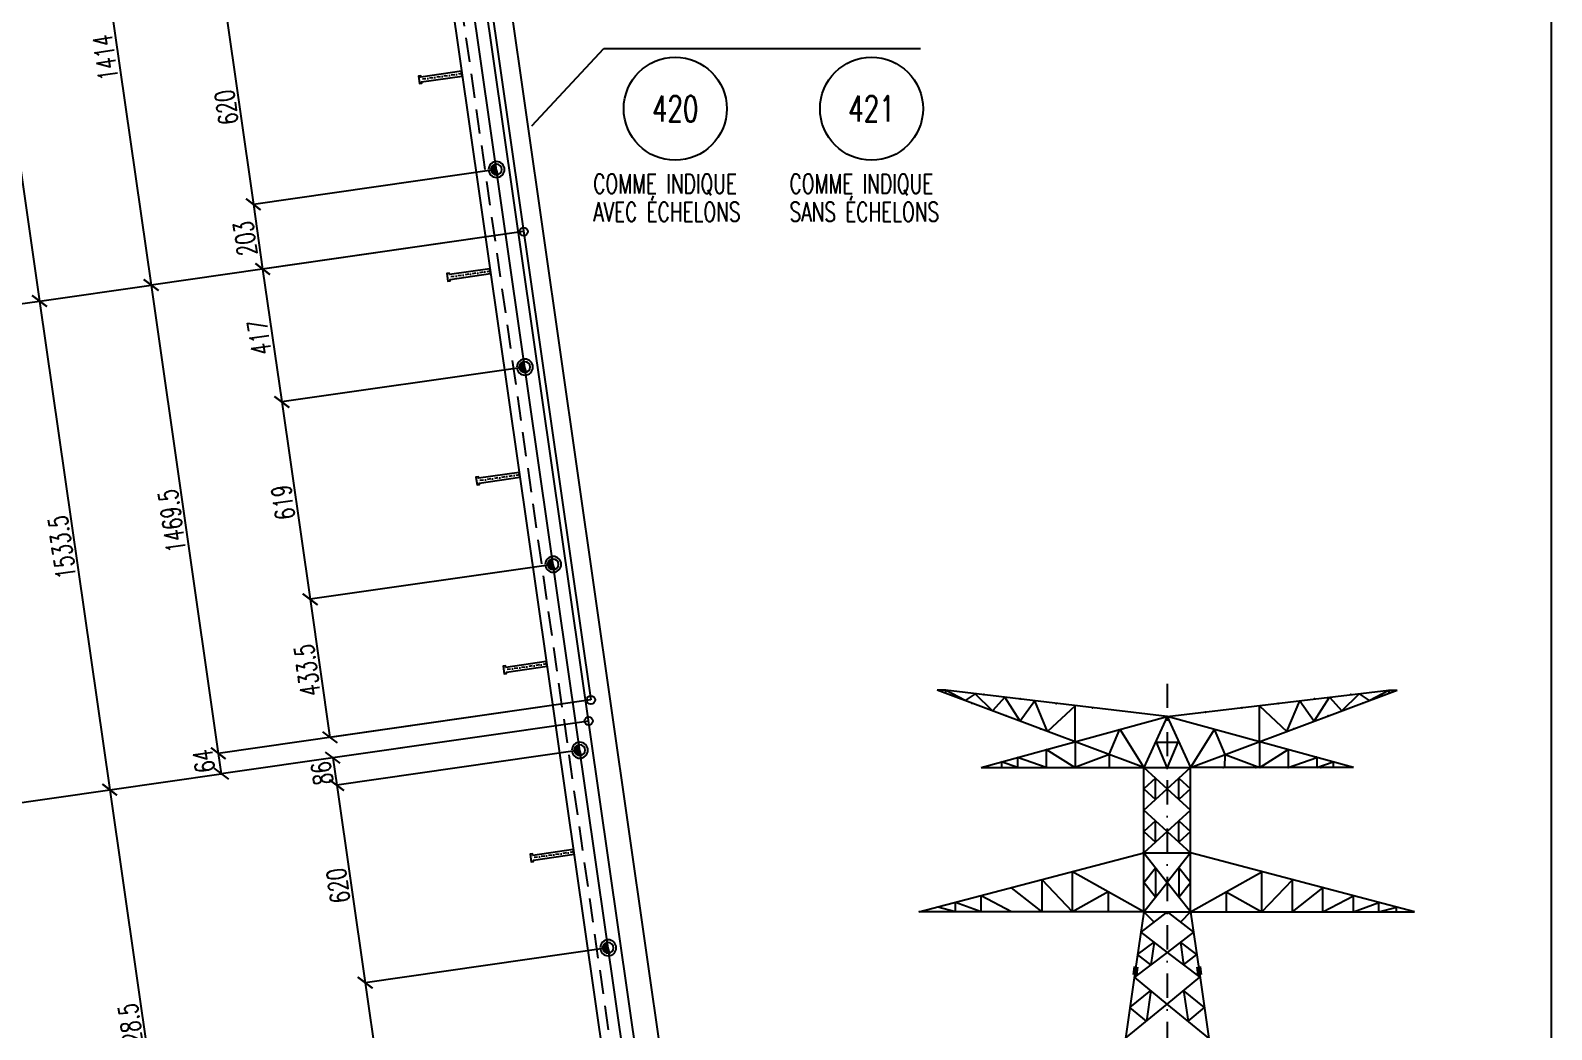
# Model space of a CAD drawing. Extents: x 142141 to 158361, y -163675 to -152195.
# Drawn here: x 153636 to 158361, y -157973 to -154869 of the extents above; entities that cross this region are included whole.
import ezdxf
from ezdxf.enums import TextEntityAlignment as Align

# ---------------------------------------------------------------- set-up
doc = ezdxf.new("R2010")
doc.units = 0
doc.header["$LTSCALE"] = 150
doc.header["$MEASUREMENT"] = 0
doc.linetypes.add('DASHDOT', pattern=[1, 0.5, -0.25, 0, -0.25])
doc.linetypes.add('DASHED', pattern=[0.75, 0.5, -0.25])
doc.layers.get('0').update_dxf_attribs({"linetype": 'CONTINUOUS'})
for name, color, linetype in [('BOLLINI_1', 7, 'CONTINUOUS'), ('Echelon', 3, 'CONTINUOUS'), ('FORI', 2, 'CONTINUOUS'), ('LINEA_ANG', 2, 'CONTINUOUS'), ('LS', 7, 'CONTINUOUS'), ('MZ', 6, 'DASHDOT'), ('QT_MPR', 7, 'CONTINUOUS'), ('QT_MSP', 7, 'CONTINUOUS'), ('TESTI_A_P', 7, 'CONTINUOUS'), ('TRAT-Y', 7, 'DASHED')]:
    doc.layers.add(name, color=color, linetype=linetype)
doc.styles.add('RQL', font='ROMANS8.SHX', dxfattribs={"width": 0.7})
doc.styles.add('RS', font='ROMANS8.shx', dxfattribs={"width": 0.7})
doc.dimstyles.new('TRATTO', dxfattribs={"dimscale": 0, "dimtxt": 60, "dimasz": 40, "dimexe": 0, "dimexo": 0, "dimgap": 10, "dimtad": 1, "dimrnd": 0.5, "dimdsep": 46, "dimtxsty": 'RS', "dimblk1": 'OBLIQUE', "dimblk2": 'OBLIQUE', "dimsah": 1, "dimcen": 0.09, "dimclrd": 2, "dimclre": 2, "dimclrt": 7, "dimadec": 0, "dimazin": 0, "dimtfac": 1, "dimtix": 1, "dimtmove": 2, "dimatfit": 3, "dimfxl": 1, "dimtolj": 1, "dimtzin": 0, "dimarcsym": 0})

# ---------------------------------------------------------------- blocks, each defined once
blk = doc.blocks.new('16')
blk.add_circle((0, 0), 1)
blk = doc.blocks.new('P20')
at = {"color": 0}
for p, q in [((0, 0.98), (0.02, 1)), ((0, 0.94), (0.06, 1)), ((1, -0.01), (0, 0.99)), ((0, 0.89), (0.1, 0.99)), ((0, 0.85), (0.14, 0.99)), ((0, 0.8), (0.18, 0.98)), ((0, 0.76), (0.22, 0.98)), ((0, 0.71), (0.25, 0.97)), ((0, 0.67), (0.29, 0.96)), ((1, -0.05), (0, 0.95)), ((0, 0.62), (0.32, 0.95)), ((0, 0.58), (0.36, 0.93)), ((0, 0.53), (0.39, 0.92)), ((0, 0.49), (0.42, 0.91)), ((1, -0.09), (0, 0.9)), ((0, 0.44), (0.45, 0.89)), ((0, 0.4), (0.48, 0.88)), ((0.99, -0.13), (0, 0.86)), ((0, 0.35), (0.51, 0.86)), ((0, 0.31), (0.54, 0.84)), ((0, 0.26), (0.56, 0.83)), ((0.99, -0.17), (0, 0.81)), ((0, 0.22), (0.59, 0.81)), ((0, 0.17), (0.61, 0.79)), ((0.98, -0.21), (0, 0.77)), ((0, 0.13), (0.64, 0.77)), ((0, 0.08), (0.66, 0.75)), ((0, 0.04), (0.69, 0.73)), ((0.97, -0.25), (0, 0.72)), ((0, -0.01), (0.71, 0.7)), ((0.96, -0.28), (0, 0.68)), ((0, -0.05), (0.73, 0.68)), ((0, -0.1), (0.75, 0.66)), ((0.95, -0.32), (0, 0.63)), ((0, -0.14), (0.77, 0.63)), ((0, -0.19), (0.79, 0.61)), ((0.94, -0.35), (0, 0.59)), ((0, -0.23), (0.81, 0.58)), ((0, -0.28), (0.83, 0.56)), ((0.92, -0.38), (0, 0.54)), ((0, -0.32), (0.85, 0.53)), ((0.91, -0.41), (0, 0.5)), ((0, -0.36), (0.87, 0.5)), ((0, -0.41), (0.88, 0.47)), ((0.9, -0.44), (0, 0.45)), ((0, -0.45), (0.9, 0.44)), ((0.88, -0.47), (0, 0.41)), ((0, -0.5), (0.91, 0.41)), ((0, -0.54), (0.92, 0.38)), ((0.87, -0.5), (0, 0.36)), ((0, -0.59), (0.94, 0.35)), ((0.85, -0.53), (0, 0.32)), ((0, -0.63), (0.95, 0.31)), ((0, -0.68), (0.96, 0.28)), ((0.83, -0.56), (0, 0.27)), ((0, -0.72), (0.97, 0.25)), ((0.81, -0.58), (0, 0.23)), ((0, -0.77), (0.98, 0.21)), ((0.79, -0.61), (0, 0.18)), ((0, -0.81), (0.99, 0.17)), ((0.77, -0.63), (0, 0.14)), ((0, -0.86), (0.99, 0.13)), ((0.75, -0.66), (0, 0.09)), ((0, -0.9), (1, 0.09)), ((0.73, -0.68), (0, 0.05)), ((0, -0.95), (1, 0.05)), ((0.71, -0.7), (0, 0.01)), ((0, -0.99), (1, 0.01)), ((1, 0.04), (0.04, 1)), ((1, 0.09), (0.09, 1)), ((0.99, 0.14), (0.14, 0.99)), ((0.98, 0.19), (0.19, 0.98)), ((0.97, 0.25), (0.25, 0.97)), ((0.95, 0.31), (0.31, 0.95)), ((0.92, 0.38), (0.38, 0.92)), ((0.88, 0.47), (0.47, 0.88)), ((0.81, 0.59), (0.59, 0.81)), ((0.69, -0.73), (0, -0.04)), ((0.66, -0.75), (0, -0.08)), ((0.64, -0.77), (0, -0.13)), ((0.61, -0.79), (0, -0.17)), ((0.59, -0.81), (0, -0.22)), ((0.56, -0.83), (0, -0.26)), ((0.54, -0.84), (0, -0.31)), ((0.51, -0.86), (0, -0.35)), ((0.48, -0.88), (0, -0.4)), ((0.45, -0.89), (0, -0.44)), ((0.42, -0.91), (0, -0.49)), ((0.39, -0.92), (0, -0.53)), ((0.36, -0.93), (0, -0.58)), ((0.32, -0.95), (0, -0.62)), ((0.29, -0.96), (0, -0.67)), ((0.25, -0.97), (0, -0.71)), ((0.22, -0.98), (0, -0.76)), ((0.18, -0.98), (0, -0.8)), ((0.14, -0.99), (0, -0.85)), ((0.1, -0.99), (0, -0.89)), ((0.04, -1), (1, -0.04)), ((0.09, -1), (1, -0.09)), ((0.14, -0.99), (0.99, -0.14)), ((0.19, -0.98), (0.98, -0.19)), ((0.25, -0.97), (0.97, -0.25)), ((0.31, -0.95), (0.95, -0.31)), ((0.38, -0.92), (0.92, -0.38)), ((0.47, -0.88), (0.88, -0.47)), ((0.59, -0.81), (0.81, -0.59))]:
    blk.add_line(p, q, dxfattribs=at)
for radius in [1.5, 1]:
    blk.add_circle((0, 0), radius)
blk = doc.blocks.new('A$C6E393FD9')
at = {"layer": 'Echelon'}
blk.add_lwpolyline([(2.5, 0), (0, 19.8), (168.6, 41.4), (167.9, 47.2), (177.8, 48.5), (181.8, 17.1), (171.9, 15.8), (171.2, 21.6), (2.5, 0)], close=True, dxfattribs=at)
at = {"layer": 'MZ', "ltscale": 0.2}
blk.add_line((1.3, 9.9), (179.8, 32.8), dxfattribs=at)
blk = doc.blocks.new('_OBLIQUE')
at = {"color": 0, "linetype": 'ByBlock'}
blk.add_line((-0.5, -0.5), (0.5, 0.5), dxfattribs=at)
blk = doc.blocks.new('*D17')
at = {"layer": 'QT_MPR', "color": 2, "lineweight": -2, "transparency": 16777216}
for p, q in [((151959.6, -154410), (153447.4, -154196.5)), ((153447.4, -154196.5), (153664.6, -155709.9)), ((152161, -155925.7), (153664.6, -155709.9))]:
    blk.add_line(p, q, dxfattribs=at)
at = {"layer": 'QT_MPR', "color": 2, "lineweight": -2, "transparency": 16777216, "xscale": 40, "yscale": 40, "zscale": 40}
for p, rotation in [((153447.4, -154196.5), 98.1661393023542), ((153664.6, -155709.9), 278.1661393023542)]:
    blk.add_blockref('_OBLIQUE', p, dxfattribs=dict(at, rotation=rotation))
at = {"layer": 'QT_MPR', "color": 7, "transparency": 16777216, "insert": (153516.4, -154958.9), "char_height": 60, "attachment_point": 5, "rotation": 98.1661, "style": 'RS'}
blk.add_mtext('\\A1;1529', dxfattribs=at)
blk = doc.blocks.new('*D18')
at = {"layer": 'QT_MPR', "color": 2, "lineweight": -2, "transparency": 16777216}
for p, q in [((152161, -155925.7), (153664.6, -155709.9)), ((153664.6, -155709.9), (153882.4, -157227.9)), ((152394.6, -157441.4), (153882.4, -157227.9))]:
    blk.add_line(p, q, dxfattribs=at)
at = {"layer": 'QT_MPR', "color": 2, "lineweight": -2, "transparency": 16777216, "xscale": 40, "yscale": 40, "zscale": 40}
for p, rotation in [((153664.6, -155709.9), 98.1661393023542), ((153882.4, -157227.9), 278.1661393023542)]:
    blk.add_blockref('_OBLIQUE', p, dxfattribs=dict(at, rotation=rotation))
at = {"layer": 'QT_MPR', "color": 7, "transparency": 16777216, "insert": (153733.9, -156474.6), "char_height": 60, "attachment_point": 5, "rotation": 98.1661, "style": 'RS'}
blk.add_mtext('\\A1;1533.5', dxfattribs=at)
blk = doc.blocks.new('*D19')
at = {"layer": 'QT_MPR', "color": 2, "lineweight": -2, "transparency": 16777216}
for p, q in [((152394.6, -157441.4), (153882.4, -157227.9)), ((153882.4, -157227.9), (154099.6, -158741.3)), ((152596, -158957), (154099.6, -158741.3))]:
    blk.add_line(p, q, dxfattribs=at)
at = {"layer": 'QT_MPR', "color": 2, "lineweight": -2, "transparency": 16777216, "xscale": 40, "yscale": 40, "zscale": 40}
for p, rotation in [((153882.4, -157227.9), 98.1661393023542), ((154099.6, -158741.3), 278.1661393023542)]:
    blk.add_blockref('_OBLIQUE', p, dxfattribs=dict(at, rotation=rotation))
at = {"layer": 'QT_MPR', "color": 7, "transparency": 16777216, "insert": (153951.4, -157990.3), "char_height": 60, "attachment_point": 5, "rotation": 98.1661, "style": 'RS'}
blk.add_mtext('\\A1;1528.5', dxfattribs=at)
blk = doc.blocks.new('*D56')
at = {"layer": 'QT_MPR', "color": 2, "lineweight": -2, "transparency": 16777216}
for p, q in [((154967.3, -154094.6), (153810.2, -154260.6)), ((153810.2, -154260.6), (154011, -155660.2)), ((155168.2, -155494.1), (154011, -155660.2))]:
    blk.add_line(p, q, dxfattribs=at)
at = {"layer": 'QT_MPR', "color": 2, "lineweight": -2, "transparency": 16777216, "xscale": 40, "yscale": 40, "zscale": 40}
for p, rotation in [((153810.2, -154260.6), 98.1661393023487), ((154011, -155660.2), 278.1661393023487)]:
    blk.add_blockref('_OBLIQUE', p, dxfattribs=dict(at, rotation=rotation))
at = {"layer": 'QT_MPR', "color": 7, "transparency": 16777216, "insert": (153869.2, -154953.7), "char_height": 60, "attachment_point": 5, "rotation": 98.1661, "style": 'RS'}
blk.add_mtext('\\A1;1414', dxfattribs=at)
blk = doc.blocks.new('*D57')
at = {"layer": 'QT_MPR', "color": 2, "lineweight": -2, "transparency": 16777216}
for p, q in [((155168.2, -155494.1), (154011, -155660.2)), ((154011, -155660.2), (154219.8, -157114.9)), ((155376.9, -156948.9), (154219.8, -157114.9))]:
    blk.add_line(p, q, dxfattribs=at)
at = {"layer": 'QT_MPR', "color": 2, "lineweight": -2, "transparency": 16777216, "xscale": 40, "yscale": 40, "zscale": 40}
for p, rotation in [((154011, -155660.2), 98.1661393023487), ((154219.8, -157114.9), 278.1661393023487)]:
    blk.add_blockref('_OBLIQUE', p, dxfattribs=dict(at, rotation=rotation))
at = {"layer": 'QT_MPR', "color": 7, "transparency": 16777216, "insert": (154075.8, -156393.2), "char_height": 60, "attachment_point": 5, "rotation": 98.1661, "style": 'RS'}
blk.add_mtext('\\A1;1469.5', dxfattribs=at)
blk = doc.blocks.new('*D58')
at = {"layer": 'QT_MPR', "color": 2, "lineweight": -2, "transparency": 16777216}
for p, q in [((155376.9, -156948.9), (154219.8, -157114.9)), ((155370.2, -157014.4), (154228.8, -157178.1)), ((154219.8, -157114.9), (154228.8, -157178.1))]:
    blk.add_line(p, q, dxfattribs=at)
at = {"layer": 'QT_MPR', "color": 2, "lineweight": -2, "transparency": 16777216, "xscale": 40, "yscale": 40, "zscale": 40}
for p, rotation in [((154219.8, -157114.9), 98.1661393023487), ((154228.8, -157178.1), 278.1661393023487)]:
    blk.add_blockref('_OBLIQUE', p, dxfattribs=dict(at, rotation=rotation))
at = {"layer": 'QT_MPR', "color": 7, "transparency": 16777216, "insert": (154175, -157138.7), "char_height": 60, "attachment_point": 5, "rotation": 98.1661, "style": 'RS'}
blk.add_mtext('\\A1;64', dxfattribs=at)
blk = doc.blocks.new('*D66')
at = {"layer": 'QT_MSP', "color": 2, "lineweight": -2, "transparency": 16777216}
for p, q in [((154995.8, -154687.5), (154240.6, -154795.9)), ((154240.6, -154795.9), (154328.6, -155409.6)), ((155083.9, -155301.2), (154328.6, -155409.6))]:
    blk.add_line(p, q, dxfattribs=at)
at = {"layer": 'QT_MSP', "color": 2, "lineweight": -2, "transparency": 16777216, "xscale": 40, "yscale": 40, "zscale": 40}
for p, rotation in [((154240.6, -154795.9), 98.1661393023487), ((154328.6, -155409.6), 278.1661393023487)]:
    blk.add_blockref('_OBLIQUE', p, dxfattribs=dict(at, rotation=rotation))
at = {"layer": 'QT_MSP', "color": 7, "transparency": 16777216, "insert": (154245, -155108.4), "char_height": 60, "attachment_point": 5, "rotation": 98.1661, "style": 'RS'}
blk.add_mtext('\\A1;620', dxfattribs=at)
blk = doc.blocks.new('*D67')
at = {"layer": 'QT_MSP', "color": 2, "lineweight": -2, "transparency": 16777216}
for p, q in [((155083.9, -155301.2), (154328.6, -155409.6)), ((154328.6, -155409.6), (154357.5, -155610.5)), ((155168.2, -155494.1), (154357.5, -155610.5))]:
    blk.add_line(p, q, dxfattribs=at)
at = {"layer": 'QT_MSP', "color": 2, "lineweight": -2, "transparency": 16777216, "xscale": 40, "yscale": 40, "zscale": 40}
for p, rotation in [((154328.6, -155409.6), 98.1661393023487), ((154357.5, -155610.5), 278.1661393023487)]:
    blk.add_blockref('_OBLIQUE', p, dxfattribs=dict(at, rotation=rotation))
at = {"layer": 'QT_MSP', "color": 7, "transparency": 16777216, "insert": (154303.5, -155515.7), "char_height": 60, "attachment_point": 5, "rotation": 98.1661, "style": 'RS'}
blk.add_mtext('\\A1;203', dxfattribs=at)
blk = doc.blocks.new('*D68')
at = {"layer": 'QT_MSP', "color": 2, "lineweight": -2, "transparency": 16777216}
for p, q in [((155168.2, -155494.1), (154357.5, -155610.5)), ((154357.5, -155610.5), (154416.7, -156023.3)), ((155172, -155914.9), (154416.7, -156023.3))]:
    blk.add_line(p, q, dxfattribs=at)
at = {"layer": 'QT_MSP', "color": 2, "lineweight": -2, "transparency": 16777216, "xscale": 40, "yscale": 40, "zscale": 40}
for p, rotation in [((154357.5, -155610.5), 98.1661393023487), ((154416.7, -156023.3), 278.1661393023487)]:
    blk.add_blockref('_OBLIQUE', p, dxfattribs=dict(at, rotation=rotation))
at = {"layer": 'QT_MSP', "color": 7, "transparency": 16777216, "insert": (154347.5, -155822.6), "char_height": 60, "attachment_point": 5, "rotation": 98.1661, "style": 'RS'}
blk.add_mtext('\\A1;417', dxfattribs=at)
blk = doc.blocks.new('*D69')
at = {"layer": 'QT_MSP', "color": 2, "lineweight": -2, "transparency": 16777216}
for p, q in [((155172, -155914.9), (154416.7, -156023.3)), ((154416.7, -156023.3), (154504.7, -156636.1)), ((155259.9, -156527.8), (154504.7, -156636.1))]:
    blk.add_line(p, q, dxfattribs=at)
at = {"layer": 'QT_MSP', "color": 2, "lineweight": -2, "transparency": 16777216, "xscale": 40, "yscale": 40, "zscale": 40}
for p, rotation in [((154416.7, -156023.3), 98.1661393023487), ((154504.7, -156636.1), 278.1661393023487)]:
    blk.add_blockref('_OBLIQUE', p, dxfattribs=dict(at, rotation=rotation))
at = {"layer": 'QT_MSP', "color": 7, "transparency": 16777216, "insert": (154421.1, -156335.4), "char_height": 60, "attachment_point": 5, "rotation": 98.1661, "style": 'RS'}
blk.add_mtext('\\A1;619', dxfattribs=at)
blk = doc.blocks.new('*D70')
at = {"layer": 'QT_MSP', "color": 2, "lineweight": -2, "transparency": 16777216}
for p, q in [((155259.9, -156527.8), (154504.7, -156636.1)), ((154504.7, -156636.1), (154566.2, -157065.2)), ((155376.9, -156948.9), (154566.2, -157065.2))]:
    blk.add_line(p, q, dxfattribs=at)
at = {"layer": 'QT_MSP', "color": 2, "lineweight": -2, "transparency": 16777216, "xscale": 40, "yscale": 40, "zscale": 40}
for p, rotation in [((154504.7, -156636.1), 98.1661393023487), ((154566.2, -157065.2), 278.1661393023487)]:
    blk.add_blockref('_OBLIQUE', p, dxfattribs=dict(at, rotation=rotation))
at = {"layer": 'QT_MSP', "color": 7, "transparency": 16777216, "insert": (154495.8, -156856.3), "char_height": 60, "attachment_point": 5, "rotation": 98.1661, "style": 'RS'}
blk.add_mtext('\\A1;433.5', dxfattribs=at)
blk = doc.blocks.new('*D71')
at = {"layer": 'QT_MSP', "color": 2, "lineweight": -2, "transparency": 16777216}
for p, q in [((155370.2, -157014.4), (154575.3, -157128.4)), ((154575.3, -157128.4), (154587.5, -157213.6)), ((155342.8, -157105.2), (154587.5, -157213.6))]:
    blk.add_line(p, q, dxfattribs=at)
at = {"layer": 'QT_MSP', "color": 2, "lineweight": -2, "transparency": 16777216, "xscale": 40, "yscale": 40, "zscale": 40}
for p, rotation in [((154575.3, -157128.4), 98.1661393023487), ((154587.5, -157213.6), 278.1661393023487)]:
    blk.add_blockref('_OBLIQUE', p, dxfattribs=dict(at, rotation=rotation))
at = {"layer": 'QT_MSP', "color": 7, "transparency": 16777216, "insert": (154541.8, -157176.7), "char_height": 60, "attachment_point": 5, "rotation": 98.1661, "style": 'RS'}
blk.add_mtext('\\A1;86', dxfattribs=at)
blk = doc.blocks.new('*D72')
at = {"layer": 'QT_MSP', "color": 2, "lineweight": -2, "transparency": 16777216}
for p, q in [((155342.8, -157105.2), (154587.5, -157213.6)), ((154587.5, -157213.6), (154675.6, -157827.3)), ((155430.8, -157718.9), (154675.6, -157827.3))]:
    blk.add_line(p, q, dxfattribs=at)
at = {"layer": 'QT_MSP', "color": 2, "lineweight": -2, "transparency": 16777216, "xscale": 40, "yscale": 40, "zscale": 40}
for p, rotation in [((154587.5, -157213.6), 98.1661393023487), ((154675.6, -157827.3), 278.1661393023487)]:
    blk.add_blockref('_OBLIQUE', p, dxfattribs=dict(at, rotation=rotation))
at = {"layer": 'QT_MSP', "color": 7, "transparency": 16777216, "insert": (154592, -157526.1), "char_height": 60, "attachment_point": 5, "rotation": 98.1661, "style": 'RS'}
blk.add_mtext('\\A1;620', dxfattribs=at)
blk = doc.blocks.new('*D73')
at = {"layer": 'QT_MSP', "color": 2, "lineweight": -2, "transparency": 16777216}
for p, q in [((155430.8, -157718.9), (154675.6, -157827.3)), ((154675.6, -157827.3), (154763.6, -158441)), ((155518.9, -158332.6), (154763.6, -158441))]:
    blk.add_line(p, q, dxfattribs=at)
at = {"layer": 'QT_MSP', "color": 2, "lineweight": -2, "transparency": 16777216, "xscale": 40, "yscale": 40, "zscale": 40}
for p, rotation in [((154675.6, -157827.3), 98.1661393023487), ((154763.6, -158441), 278.1661393023487)]:
    blk.add_blockref('_OBLIQUE', p, dxfattribs=dict(at, rotation=rotation))
at = {"layer": 'QT_MSP', "color": 7, "transparency": 16777216, "insert": (154680, -158139.8), "char_height": 60, "attachment_point": 5, "rotation": 98.1661, "style": 'RS'}
blk.add_mtext('\\A1;620', dxfattribs=at)
blk = doc.blocks.new('xxx')
blk.add_circle((0, 0), 8)
at = {"color": 3, "style": 'RQL', "width": 0.7}
blk.add_attdef('POS', text='', height=4, dxfattribs=at).set_placement((0, 0), align=Align.MIDDLE)
at = {"style": 'RQL', "width": 0.7, "flags": 1}
for tag, p in [('POS1', (-0.39, -5.42)), ('TIPO', (-0.39, -8.66))]:
    blk.add_attdef(tag, p, '', height=2, dxfattribs=at)

msp = doc.modelspace()

# ---------------------------------------------------------------- linework, layer by layer
at = {"color": 6, "ltscale": 0.01}
for p, q in [((156478.167, -156918.591), (156452.887, -156918.591)), ((157094.367, -157158.751), (156452.887, -156918.591)), ((157167.047, -157000.751), (156478.167, -156918.591)), ((156539.422, -156950.989), (156478.167, -156918.591)), ((156478.167, -156918.591), (156478.167, -156928.056)), ((156570.582, -156929.613), (156539.422, -156950.989)), ((156624.785, -156982.947), (156570.582, -156929.613)), ((156662.997, -156940.635), (156624.785, -156982.947)), ((156710.147, -157014.906), (156662.997, -156940.635)), ((156755.412, -156951.657), (156710.147, -157014.906)), ((156795.51, -157046.864), (156755.412, -156951.657)), ((157167.047, -157000.751), (157855.927, -156918.591)), ((157239.727, -157158.751), (157881.207, -156918.591)), ((157538.584, -157046.864), (157578.682, -156951.657)), ((157578.682, -156951.657), (157623.946, -157014.906)), ((157623.946, -157014.906), (157671.097, -156940.635)), ((157671.097, -156940.635), (157709.309, -156982.947)), ((157709.309, -156982.947), (157763.512, -156929.613)), ((157763.512, -156929.613), (157794.671, -156950.989)), ((157794.671, -156950.989), (157855.927, -156918.591)), ((157855.927, -156918.591), (157881.207, -156918.591)), ((157855.927, -156918.591), (157855.927, -156928.056)), ((156588.767, -157158.751), (157167.047, -157000.751)), ((156880.872, -156967.047), (156795.51, -157046.864)), ((156880.872, -157078.822), (156880.872, -156966.75)), ((157167.047, -157000.751), (157094.367, -157158.751)), ((157745.327, -157158.751), (157167.047, -157000.751)), ((157167.047, -157000.751), (157239.727, -157158.751)), ((157453.221, -157078.822), (157453.221, -156966.75)), ((157453.221, -156967.047), (157538.584, -157046.864)), ((156987.033, -157118.567), (157020.213, -157039.567)), ((157020.213, -157039.567), (157094.367, -157158.751)), ((157313.88, -157039.567), (157239.727, -157158.751)), ((157347.06, -157118.567), (157313.88, -157039.567)), ((156880.872, -157078.059), (156880.872, -157158.751)), ((157167.047, -157158.751), (157133.867, -157079.751)), ((157133.867, -157079.751), (157200.227, -157079.751)), ((157200.227, -157079.751), (157167.047, -157158.751)), ((157453.221, -157078.059), (157453.221, -157158.751)), ((156651.967, -157141.293), (156651.967, -157158.751)), ((156702.527, -157158.751), (156651.967, -157141.293)), ((156791.007, -157158.751), (156702.527, -157127.326)), ((156702.527, -157127.326), (156702.527, -157158.751)), ((156879.699, -157158.751), (156791.007, -157102.884)), ((156791.007, -157102.884), (156791.007, -157158.751)), ((156987.453, -157118.725), (156879.699, -157158.751)), ((156987.62, -157158.751), (156987.453, -157118.725)), ((156987.62, -157158.751), (156987.453, -157118.725)), ((157346.474, -157158.751), (157346.64, -157118.725)), ((157346.64, -157118.725), (157454.394, -157158.751)), ((157454.394, -157158.751), (157543.087, -157102.884)), ((157543.087, -157102.884), (157543.087, -157158.751)), ((157543.087, -157158.751), (157631.567, -157127.326)), ((157631.567, -157127.326), (157631.567, -157158.751)), ((157631.567, -157158.751), (157682.127, -157141.293)), ((157682.127, -157141.293), (157682.127, -157158.751)), ((156588.767, -157158.751), (157094.367, -157158.751)), ((157094.367, -157607.471), (157094.367, -157158.751)), ((157094.367, -157158.751), (157239.727, -157158.751)), ((157094.367, -157158.751), (157239.727, -157291.471)), ((157094.367, -157291.471), (157239.727, -157158.751)), ((157094.367, -157158.751), (157239.727, -157158.751)), ((157130.707, -157191.931), (157094.367, -157225.111)), ((157130.707, -157191.931), (157094.367, -157225.111)), ((157130.707, -157258.291), (157130.707, -157191.931)), ((157130.707, -157258.291), (157130.707, -157191.931)), ((157203.387, -157191.931), (157239.727, -157225.111)), ((157203.387, -157258.291), (157203.387, -157191.931)), ((157203.387, -157191.931), (157239.727, -157225.111)), ((157203.387, -157258.291), (157203.387, -157191.931)), ((157239.727, -157607.471), (157239.727, -157158.751)), ((157745.327, -157158.751), (157239.727, -157158.751)), ((157094.367, -157291.471), (157167.047, -157225.111)), ((157094.367, -157225.111), (157130.707, -157258.291)), ((157239.727, -157291.471), (157167.047, -157225.111)), ((157239.727, -157225.111), (157203.387, -157258.291)), ((157167.047, -157357.831), (157094.367, -157291.471)), ((157130.707, -157324.651), (157094.367, -157357.831)), ((157130.707, -157391.011), (157130.707, -157324.651)), ((157167.047, -157357.831), (157239.727, -157291.471)), ((157203.387, -157324.651), (157239.727, -157357.831)), ((157203.387, -157391.011), (157203.387, -157324.651)), ((157167.047, -157357.831), (157094.367, -157424.191)), ((157094.367, -157357.831), (157130.707, -157391.011)), ((157167.047, -157357.831), (157239.727, -157424.191)), ((157239.727, -157357.831), (157203.387, -157391.011)), ((156396.007, -157607.471), (157094.367, -157424.191)), ((157090.417, -157424.191), (157239.727, -157424.191)), ((157094.367, -157424.191), (157167.047, -157515.831)), ((157239.727, -157424.191), (157167.047, -157515.831)), ((157934.927, -157607.471), (157239.727, -157424.191)), ((157094.367, -157515.831), (157130.707, -157470.011)), ((157130.707, -157470.011), (157130.707, -157561.651)), ((157239.727, -157515.831), (157203.387, -157470.011)), ((157203.387, -157470.011), (157203.387, -157561.651)), ((156778.367, -157607.471), (156778.367, -157507.5)), ((156873.167, -157607.471), (156778.367, -157507.5)), ((156873.167, -157607.471), (156873.167, -157482.508)), ((157094.367, -157607.471), (156873.167, -157482.508)), ((157094.367, -157607.471), (157167.047, -157515.831)), ((157130.707, -157561.651), (157094.367, -157515.831)), ((157239.727, -157607.471), (157167.047, -157515.831)), ((157203.387, -157561.651), (157239.727, -157515.831)), ((157239.727, -157607.471), (157460.927, -157482.508)), ((157460.927, -157607.471), (157460.927, -157482.508)), ((157460.927, -157607.471), (157555.727, -157507.5)), ((157555.727, -157607.471), (157555.727, -157507.5)), ((156588.767, -157607.471), (156588.767, -157557.486)), ((156683.567, -157607.471), (156588.767, -157557.486)), ((156778.367, -157607.471), (156683.567, -157532.493)), ((156983.767, -157544.989), (156873.167, -157607.471)), ((156983.767, -157544.989), (156983.767, -157607.471)), ((157350.327, -157544.989), (157460.927, -157607.471)), ((157350.327, -157544.989), (157350.327, -157607.471)), ((157555.727, -157607.471), (157650.527, -157532.493)), ((157650.527, -157607.471), (157650.527, -157532.493)), ((157650.527, -157607.471), (157745.327, -157557.486)), ((157745.327, -157607.471), (157745.327, -157557.486)), ((157094.367, -157607.471), (156396.007, -157607.471)), ((156509.767, -157607.471), (156454.467, -157592.892)), ((156509.767, -157607.471), (156509.767, -157578.313)), ((156588.767, -157607.471), (156509.767, -157578.313)), ((157094.367, -157607.471), (157068.003, -157790.118)), ((157167.047, -157607.471), (157085.244, -157670.671)), ((157094.367, -157607.471), (157126.145, -157639.071)), ((157094.367, -157607.471), (157239.727, -157607.471)), ((157167.047, -157607.471), (157248.849, -157670.671)), ((157239.727, -157607.471), (157207.948, -157639.071)), ((157239.727, -157607.471), (157266.091, -157790.118)), ((157239.727, -157607.471), (157934.927, -157607.471)), ((157745.327, -157607.471), (157824.327, -157578.313)), ((157824.327, -157607.471), (157824.327, -157578.313)), ((157824.327, -157607.471), (157879.627, -157592.892)), ((157879.627, -157607.471), (157879.627, -157592.892)), ((157075.209, -157740.191), (157126.145, -157701.87)), ((157085.244, -157670.671), (157167.047, -157733.068)), ((157126.145, -157701.87), (157116.111, -157771.39)), ((157248.849, -157670.671), (157167.047, -157733.068)), ((157258.884, -157740.191), (157207.948, -157701.87)), ((157207.948, -157701.87), (157217.983, -157771.39)), ((157167.047, -157733.068), (157065.174, -157809.711)), ((157116.111, -157771.39), (157075.209, -157740.191)), ((157167.047, -157733.068), (157268.919, -157809.711)), ((157217.983, -157771.39), (157258.884, -157740.191)), ((157064.894, -157777.488), (157061.45, -157801.353)), ((157074.903, -157778.933), (157071.458, -157802.797)), ((157259.191, -157778.933), (157262.636, -157802.797)), ((157269.199, -157777.488), (157272.644, -157801.353))]:
    msp.add_line(p, q, dxfattribs=at)
for points in [[(157068.003, -157790.118), (157005.372, -158224.011)], [(157266.091, -157790.118), (157328.721, -158224.011)], [(157051.49, -157904.511), (157116.111, -157851.78)], [(157167.047, -157893.848), (157065.174, -157809.711)], [(157116.111, -157851.78), (157102.427, -157946.58)], [(157167.047, -157893.848), (157268.919, -157809.711)], [(157282.603, -157904.511), (157217.983, -157851.78)], [(157217.983, -157851.78), (157231.667, -157946.58)], [(157037.807, -157999.311), (157167.047, -157893.848)], [(157296.287, -157999.311), (157167.047, -157893.848)], [(157102.427, -157946.58), (157051.49, -157904.511)], [(157231.667, -157946.58), (157282.603, -157904.511)]]:
    msp.add_lwpolyline(points, dxfattribs=at)
for p in [(156597.193, -156932.285), (156709.9, -156945.978), (156709.9, -156945.978), (156709.9, -156945.978), (156709.9, -156945.978), (157624.193, -156945.978), (157624.193, -156945.978), (157736.9, -156932.285), (156559.8, -156958.618), (156666.713, -156998.645), (156666.713, -156998.645), (156822.607, -156959.671), (156822.607, -156959.671), (156822.607, -156959.671), (156822.607, -156959.671), (156935.313, -156973.365), (157286.073, -156987.058), (157398.78, -156973.365), (157511.487, -156959.671), (157511.487, -156959.671), (157667.38, -156998.645), (157774.293, -156958.618), (156773.627, -157038.671), (156773.627, -157038.671), (157560.467, -157038.671), (157346.64, -157118.725), (157630.935, -157127.151), (157340.847, -157158.751), (157441.967, -157158.751), (157543.087, -157158.751), (157644.207, -157158.751)]:
    msp.add_point(p, dxfattribs=at)
at = {"layer": 'LINEA_ANG'}
for p, q in [((154753.453, -153448.952), (155622.052, -159501.948)), ((155800.227, -159476.38), (154931.628, -153423.384))]:
    msp.add_line(p, q, dxfattribs=at)
at = {"layer": 'LS', "color": 6}
for p, q in [((155702.711, -159613.471), (154816.805, -153439.861)), ((155742.306, -159607.79), (154856.399, -153434.179)), ((154938.207, -153891.636), (155376.915, -156948.852)), ((155417.719, -154925.588), (156401.049, -154925.588))]:
    msp.add_line(p, q, dxfattribs=at)
at = {"layer": 'LS', "color": 2}
for p, q in [((153664.568, -155709.902), (154011.019, -155660.187)), ((153882.394, -157227.862), (154228.845, -157178.146))]:
    msp.add_line(p, q, dxfattribs=at)
at = {"layer": 'LS', "color": 8}
msp.add_lwpolyline([(142140.931, -152195.489), (142140.931, -163675.489), (154860.931, -163675.489), (154860.931, -162075.489), (158360.931, -162075.489), (158360.931, -152195.489), (142140.931, -152195.489)], close=True, dxfattribs=at)
at = {"layer": 'LS', "color": 6}
msp.add_lwpolyline([(155193.166, -155166.117), (155417.719, -154925.588)], dxfattribs=at)
at = {"layer": 'MZ'}
msp.add_line((157167.047, -156898.474), (157167.047, -159939.551), dxfattribs=at)
at = {"layer": 'TRAT-Y'}
msp.add_line((154781.17, -153444.975), (155649.768, -159497.971), dxfattribs=at)

# ---------------------------------------------------------------- block references
at = {"layer": 'BOLLINI_1', "xscale": 20, "yscale": 20, "zscale": 20}
for p, values in [((155638.879, -155112.424), {'POS': '420'}), ((156248.647, -155112.424), {'POS': '421'})]:
    msp.add_blockref('xxx', p, dxfattribs=at).add_auto_attribs(values)
at = {"layer": 'FORI'}
for name, p, xscale, yscale, zscale, rotation in [('P20', (155083.91, -155301.233), -16.5, 16.5, 16.5, 16.33227860470287), ('16', (155168.165, -155494.138), 13, 13, 13, 16.33227860470284), ('P20', (155171.977, -155914.946), -16.5, 16.5, 16.5, 16.33227860470287), ('P20', (155259.916, -156527.764), -16.5, 16.5, 16.5, 16.33227860470287), ('16', (155376.915, -156948.852), 13, 13, 13, 16.33227860470284), ('16', (155370.153, -157014.37), 13, 13, 13, 16.33227860470284), ('P20', (155342.774, -157105.18), -16.5, 16.5, 16.5, 16.33227860470287), ('P20', (155430.841, -157718.893), -16.5, 16.5, 16.5, 16.33227860470287)]:
    msp.add_blockref(name, p, dxfattribs=dict(at, xscale=xscale, yscale=yscale, zscale=zscale, rotation=rotation))
at = {"layer": 'LS', "xscale": -0.7500000000000004, "yscale": 0.7500000000000001, "zscale": 0.7500000000000001, "rotation": 15.46334860501328}
for p in [(154979.428, -155010.383), (155067.495, -155624.096), (155158.273, -156256.703), (155242.553, -156844.025), (155326.359, -157428.043)]:
    msp.add_blockref('A$C6E393FD9', p, dxfattribs=at)

# ---------------------------------------------------------------- texts
at = {"layer": 'TESTI_A_P', "style": 'RS', "width": 0.7}
for s, p in [('COMME INDIQUE', (155384.326, -155375.461)), ('COMME INDIQUE', (155994.094, -155375.461)), ('AVEC ÉCHELONS', (155384.326, -155462.992)), ('SANS ÉCHELONS', (155994.094, -155462.992))]:
    msp.add_text(s, height=60, dxfattribs=at).set_placement(p)

# ---------------------------------------------------------------- dimensions: what is measured, and where the dimension line sits
at = {"layer": 'QT_MPR'}
dim = msp.add_linear_dim(base=(154011.019, -155660.187), p1=(154967.327, -154094.558), p2=(155168.165, -155494.138), angle=98.166139, dimstyle='TRATTO', override={"dimscale": 1}, dxfattribs=at)
dim.commit()
dim.dimension.update_dxf_attribs({"geometry": '*D56', "text_midpoint": (153869.23, -154953.705), "dimtype": 160})
for base, p1, p2, text, picture, middle in [((153664.568, -155709.902), (151959.636, -154409.98), (152160.971, -155925.667), '1529', '*D17', (153516.387, -154958.877)), ((154219.769, -157114.901), (155168.165, -155494.138), (155376.915, -156948.852), '1469.5', '*D57', (154075.8, -156393.226)), ((153882.394, -157227.862), (152160.971, -155925.667), (152394.635, -157441.354), '1533.5', '*D18', (153733.886, -156474.564)), ((154228.845, -157178.146), (155376.915, -156948.852), (155370.153, -157014.37), '64', '*D58', (154175.037, -157138.715)), ((154099.567, -158741.276), (152394.635, -157441.354), (152595.97, -158957.04), '1528.5', '*D19', (153951.386, -157990.251))]:
    dim = msp.add_linear_dim(base=base, p1=p1, p2=p2, angle=98.166139, text=text, dimstyle='TRATTO', override={"dimscale": 1}, dxfattribs=at)
    dim.commit()
    dim.dimension.update_dxf_attribs({"geometry": picture, "text_midpoint": middle, "dimtype": 160})
at = {"layer": 'QT_MSP'}
for base, p1, p2, text, picture, middle in [((154328.647, -155409.612), (154995.842, -154687.52), (155083.91, -155301.233), '620', '*D66', (154245.019, -155108.437)), ((154357.47, -155610.472), (155083.91, -155301.233), (155168.165, -155494.138), '203', '*D67', (154303.464, -155515.724)), ((154416.714, -156023.326), (155168.165, -155494.138), (155171.977, -155914.946), '417', '*D68', (154347.498, -155822.58)), ((154504.653, -156636.144), (155171.977, -155914.946), (155259.916, -156527.764), '619', '*D69', (154421.089, -156335.417)), ((154566.22, -157065.185), (155259.916, -156527.764), (155376.915, -156948.852), '433.5', '*D70', (154495.842, -156856.346)), ((154587.512, -157213.559), (155370.153, -157014.37), (155342.774, -157105.18), '86', '*D71', (154541.809, -157176.677)), ((154675.579, -157827.272), (155342.774, -157105.18), (155430.841, -157718.893), '620', '*D72', (154591.951, -157526.097)), ((154763.646, -158440.986), (155430.841, -157718.893), (155518.909, -158332.606), '620', '*D73', (154680.018, -158139.811))]:
    dim = msp.add_linear_dim(base=base, p1=p1, p2=p2, angle=98.166139, text=text, dimstyle='TRATTO', override={"dimscale": 1}, dxfattribs=at)
    dim.commit()
    dim.dimension.update_dxf_attribs({"geometry": picture, "text_midpoint": middle, "dimtype": 160})

doc.saveas('drawing.dxf')
